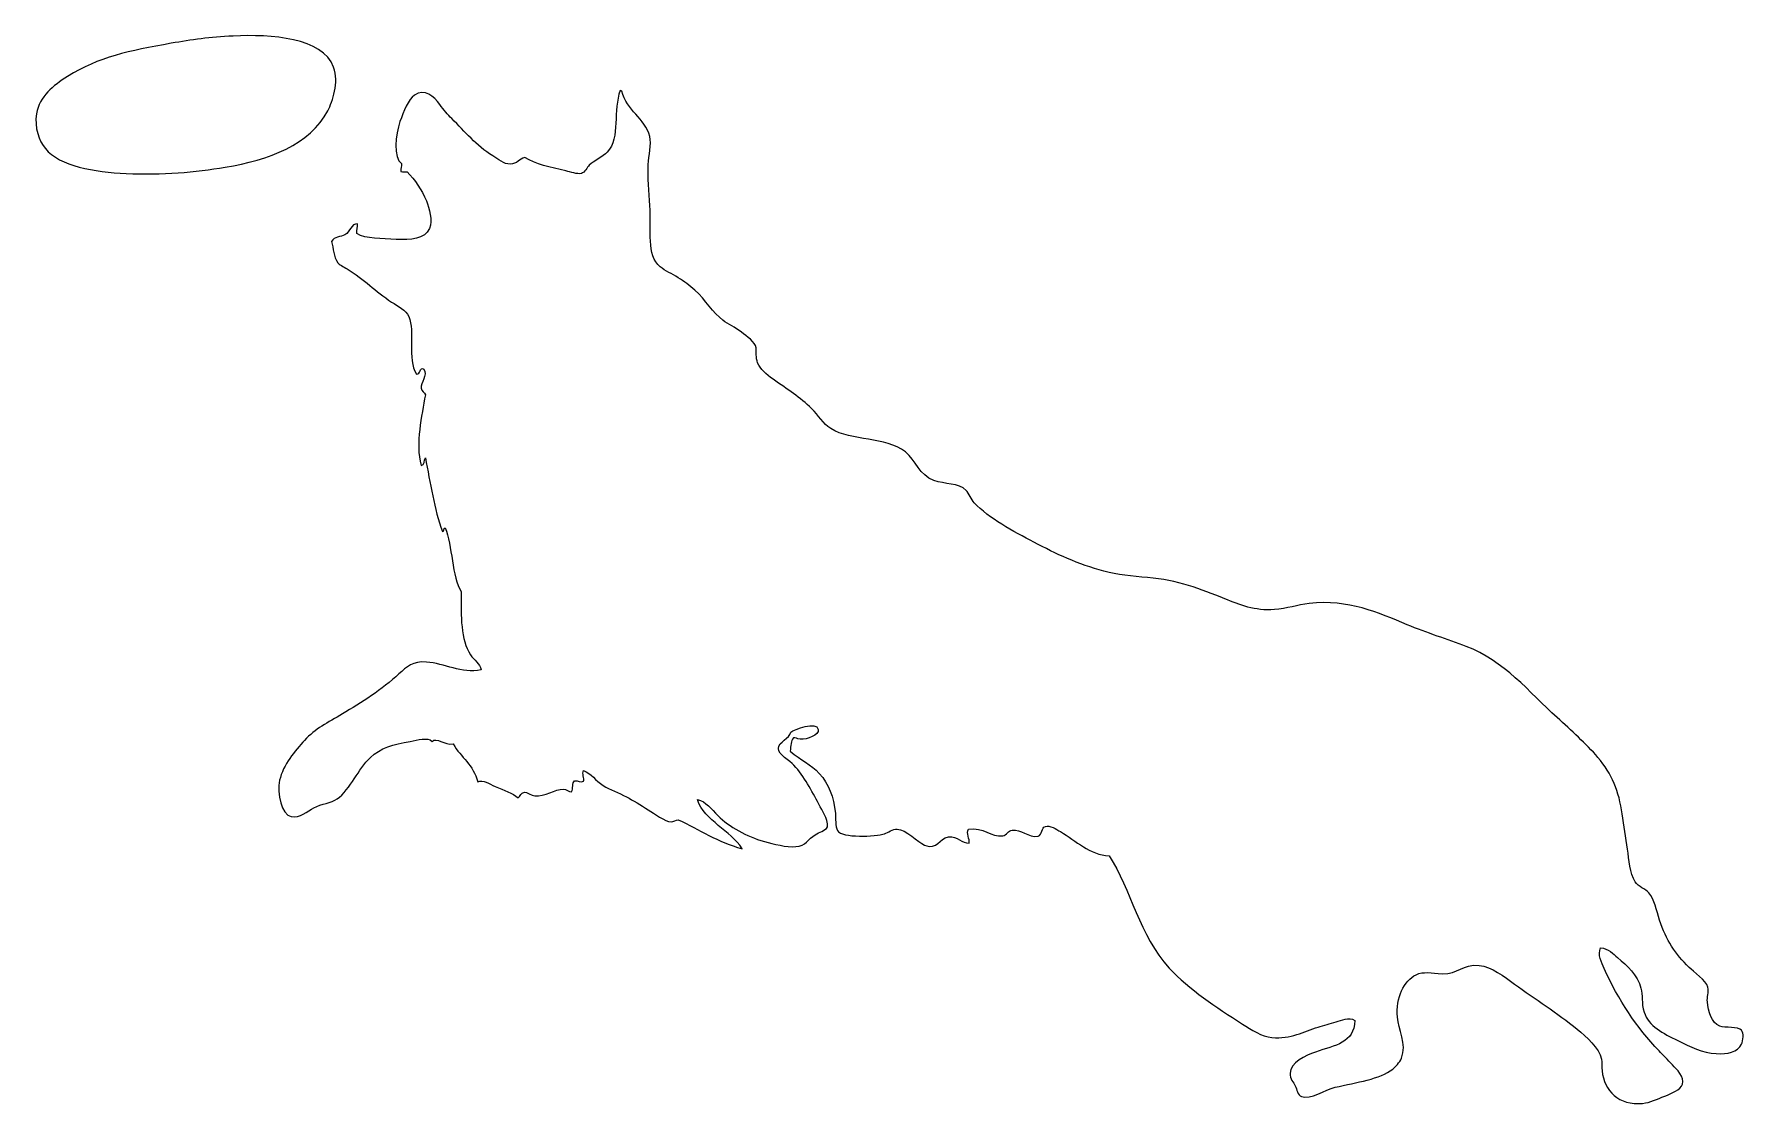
# Model space of a CAD drawing. Header units: centimetres. Extents: x -10.3 to 10.7, y -7.5 to 5.6.
import ezdxf

# ---------------------------------------------------------------- set-up
doc = ezdxf.new("R2010")
doc.units = ezdxf.units.CM
doc.header["$MEASUREMENT"] = 0
doc.layers.add('Layer 1', color=7, linetype='Continuous')

msp = doc.modelspace()

# ---------------------------------------------------------------- linework, layer by layer
at = {"layer": 'Layer 1'}
for points, knots in [([(-7.84, 5.61988), (-7.36978, 5.64226), (-6.7419, 5.60057), (-6.6081, 5.23888), (-6.6081, 5.23888), (-6.53899, 5.05206), (-6.61956, 4.8169), (-6.67795, 4.70548), (-6.67795, 4.70548), (-6.89546, 4.29051), (-7.40397, 4.09937), (-7.93525, 4.01333), (-7.93525, 4.01333), (-8.3026, 3.95383), (-8.70315, 3.91676), (-9.1481, 3.93713), (-9.1481, 3.93713), (-9.53667, 3.95491), (-9.96236, 4.02629), (-10.1387, 4.24193), (-10.1387, 4.24193), (-10.21546, 4.3358), (-10.27536, 4.50305), (-10.24665, 4.66738), (-10.24665, 4.66738), (-10.20913, 4.88217), (-10.04406, 5.01335), (-9.86565, 5.12458), (-9.86565, 5.12458), (-9.48288, 5.36321), (-9.11722, 5.43914), (-8.59565, 5.53098), (-8.59565, 5.53098), (-8.34903, 5.5744), (-8.11996, 5.60655), (-7.84, 5.61988)], [0, 0, 0, 0, 0.1, 0.1, 0.1, 0.1, 0.2, 0.2, 0.2, 0.2, 0.3, 0.3, 0.3, 0.3, 0.4, 0.4, 0.4, 0.4, 0.5, 0.5, 0.5, 0.5, 0.6, 0.6, 0.6, 0.6, 0.7, 0.7, 0.7, 0.7, 0.8, 0.8, 0.8, 0.8, 1, 1, 1, 1]), ([(-3.09655, 4.95313), (-3.08628, 4.95493), (-3.08562, 4.94712), (-3.0775, 4.94678), (-3.0775, 4.94678), (-3.01908, 4.7026), (-2.79572, 4.62026), (-2.7346, 4.38798), (-2.7346, 4.38798), (-2.71068, 4.29704), (-2.74693, 4.15322), (-2.75365, 4.04508), (-2.75365, 4.04508), (-2.76307, 3.8935), (-2.74526, 3.71477), (-2.7346, 3.54343), (-2.7346, 3.54343), (-2.71587, 3.24215), (-2.77722, 2.93322), (-2.6076, 2.79413), (-2.6076, 2.79413), (-2.54624, 2.74381), (-2.45986, 2.70862), (-2.38535, 2.66078), (-2.38535, 2.66078), (-2.31516, 2.61572), (-2.24396, 2.56497), (-2.18215, 2.50838), (-2.18215, 2.50838), (-2.05097, 2.38829), (-1.95659, 2.2289), (-1.83925, 2.14008), (-1.83925, 2.14008), (-1.77511, 2.09153), (-1.68981, 2.05525), (-1.61065, 1.99403), (-1.61065, 1.99403), (-1.54744, 1.94513), (-1.44552, 1.87293), (-1.43285, 1.80353), (-1.43285, 1.80353), (-1.42576, 1.76479), (-1.43886, 1.67685), (-1.4138, 1.61938), (-1.4138, 1.61938), (-1.34935, 1.47148), (-1.1172, 1.3516), (-0.97565, 1.24473), (-0.97565, 1.24473), (-0.89786, 1.18599), (-0.82015, 1.12471), (-0.7534, 1.06058), (-0.7534, 1.06058), (-0.6682, 0.97874), (-0.61553, 0.87206), (-0.51845, 0.81293), (-0.51845, 0.81293), (-0.25831, 0.6545), (0.15155, 0.72197), (0.39595, 0.52718), (0.39595, 0.52718), (0.52626, 0.42333), (0.56629, 0.24333), (0.7452, 0.17793), (0.7452, 0.17793), (0.87728, 0.12964), (1.05074, 0.14988), (1.1389, 0.05728), (1.1389, 0.05728), (1.17517, 0.01915), (1.20028, -0.05096), (1.2405, -0.09512), (1.2405, -0.09512), (1.41494, -0.28665), (1.72067, -0.44448), (1.97075, -0.57769), (1.97075, -0.57769), (2.24105, -0.7217), (2.51219, -0.846), (2.828, -0.93329), (2.828, -0.93329), (2.99376, -0.97909), (3.17265, -0.99444), (3.3614, -1.00949), (3.3614, -1.00949), (3.7311, -1.03899), (4.01447, -1.15221), (4.30755, -1.26984), (4.30755, -1.26984), (4.49265, -1.34416), (4.67429, -1.42057), (4.91715, -1.40319), (4.91715, -1.40319), (5.06373, -1.39271), (5.20205, -1.3426), (5.3426, -1.32699), (5.3426, -1.32699), (5.82406, -1.27352), (6.19093, -1.44193), (6.54275, -1.58734), (6.54275, -1.58734), (6.78611, -1.68796), (7.03519, -1.76742), (7.26662, -1.85404), (7.26662, -1.85404), (7.71919, -2.02348), (8.04275, -2.41594), (8.37787, -2.72399), (8.37787, -2.72399), (8.55218, -2.88422), (8.73411, -3.04329), (8.87952, -3.21294), (8.87952, -3.21294), (9.05348, -3.41588), (9.13527, -3.62588), (9.17797, -3.90509), (9.17797, -3.90509), (9.19932, -4.04463), (9.22041, -4.19476), (9.24147, -4.33686), (9.24147, -4.33686), (9.2602, -4.46344), (9.27026, -4.62631), (9.33672, -4.73691), (9.33672, -4.73691), (9.37347, -4.79808), (9.46203, -4.8229), (9.50182, -4.87026), (9.50182, -4.87026), (9.57056, -4.9521), (9.59453, -5.08404), (9.63517, -5.20681), (9.63517, -5.20681), (9.71608, -5.45129), (9.82408, -5.6153), (9.99712, -5.78469), (9.99712, -5.78469), (10.04586, -5.83239), (10.20733, -5.94521), (10.22572, -6.02596), (10.22572, -6.02596), (10.23998, -6.08856), (10.21469, -6.15058), (10.2194, -6.20379), (10.2194, -6.20379), (10.22972, -6.32068), (10.27388, -6.46668), (10.3718, -6.50221), (10.3718, -6.50221), (10.43641, -6.52571), (10.5958, -6.50562), (10.6385, -6.55304), (10.6385, -6.55304), (10.66607, -6.58363), (10.66133, -6.68195), (10.6385, -6.72446), (10.6385, -6.72446), (10.58807, -6.81828), (10.46935, -6.84895), (10.32732, -6.83876), (10.32732, -6.83876), (10.15783, -6.82662), (10.0094, -6.75642), (9.85742, -6.68001), (9.85742, -6.68001), (9.67705, -6.58931), (9.49896, -6.50303), (9.44467, -6.33076), (9.44467, -6.33076), (9.4098, -6.22008), (9.42879, -6.12166), (9.40657, -6.03866), (9.40657, -6.03866), (9.36294, -5.87562), (9.23901, -5.76249), (9.12082, -5.66401), (9.12082, -5.66401), (9.06632, -5.61858), (9.00742, -5.55426), (8.91127, -5.54336), (8.91127, -5.54336), (8.87256, -5.62771), (8.92318, -5.72523), (8.95572, -5.79736), (8.95572, -5.79736), (9.13188, -6.18796), (9.34759, -6.5107), (9.62882, -6.80701), (9.62882, -6.80701), (9.677, -6.85776), (9.73315, -6.91261), (9.79392, -6.97843), (9.79392, -6.97843), (9.83948, -7.0278), (9.94579, -7.12668), (9.91457, -7.21341), (9.91457, -7.21341), (9.88856, -7.28564), (9.78506, -7.32454), (9.69867, -7.35946), (9.69867, -7.35946), (9.60323, -7.39804), (9.52026, -7.43868), (9.42565, -7.44836), (9.42565, -7.44836), (9.13694, -7.47791), (8.95337, -7.29355), (8.93032, -7.04831), (8.93032, -7.04831), (8.9259, -7.00106), (8.93299, -6.95031), (8.924, -6.90861), (8.924, -6.90861), (8.89339, -6.76671), (8.74054, -6.63358), (8.62555, -6.54031), (8.62555, -6.54031), (8.38203, -6.3428), (8.10689, -6.16852), (7.8572, -5.98786), (7.8572, -5.98786), (7.73245, -5.89758), (7.57452, -5.77593), (7.4254, -5.75926), (7.4254, -5.75926), (7.21908, -5.73619), (7.17, -5.87128), (6.97455, -5.86086), (6.97455, -5.86086), (6.83421, -5.85337), (6.7432, -5.82927), (6.6507, -5.87353), (6.6507, -5.87353), (6.50462, -5.94354), (6.40329, -6.15245), (6.4221, -6.39426), (6.4221, -6.39426), (6.43279, -6.53168), (6.54301, -6.72708), (6.4729, -6.89591), (6.4729, -6.89591), (6.45197, -6.94631), (6.39816, -7.00278), (6.36495, -7.02926), (6.36495, -7.02926), (6.21009, -7.15266), (5.92527, -7.1883), (5.6601, -7.25148), (5.6601, -7.25148), (5.54122, -7.27982), (5.35387, -7.40642), (5.24732, -7.36578), (5.24732, -7.36578), (5.20213, -7.34853), (5.19189, -7.27577), (5.17112, -7.23243), (5.17112, -7.23243), (5.15236, -7.19325), (5.10569, -7.14734), (5.10765, -7.08003), (5.10765, -7.08003), (5.11146, -6.94774), (5.29865, -6.86143), (5.4188, -6.81965), (5.4188, -6.81965), (5.66052, -6.73559), (5.89402, -6.71189), (5.9014, -6.4323), (5.9014, -6.4323), (5.82454, -6.3861), (5.74032, -6.43169), (5.67277, -6.45135), (5.67277, -6.45135), (5.5989, -6.47286), (5.52198, -6.49286), (5.45055, -6.51485), (5.45055, -6.51485), (5.27846, -6.56779), (5.11657, -6.66468), (4.8854, -6.64185), (4.8854, -6.64185), (4.76057, -6.62952), (4.63444, -6.54893), (4.52345, -6.47675), (4.52345, -6.47675), (4.19867, -6.26556), (3.87824, -6.06022), (3.6281, -5.79095), (3.6281, -5.79095), (3.26215, -5.39709), (3.15939, -4.82485), (2.8915, -4.41935), (2.8915, -4.41935), (2.6502, -4.40276), (2.49121, -4.23441), (2.29457, -4.1209), (2.29457, -4.1209), (2.24552, -4.09262), (2.16469, -4.04063), (2.11042, -4.05743), (2.11042, -4.05743), (2.05787, -4.07368), (2.07917, -4.15601), (2.02152, -4.17808), (2.02152, -4.17808), (1.89814, -4.1961), (1.81041, -4.0878), (1.70402, -4.10188), (1.70402, -4.10188), (1.65806, -4.10797), (1.63388, -4.16408), (1.58975, -4.17176), (1.58975, -4.17176), (1.44746, -4.19647), (1.3512, -4.05976), (1.17065, -4.08921), (1.17065, -4.08921), (1.13226, -4.14128), (1.19023, -4.21415), (1.17697, -4.26063), (1.17697, -4.26063), (1.08728, -4.27135), (1.04058, -4.16845), (0.92297, -4.18443), (0.92297, -4.18443), (0.80295, -4.20075), (0.79459, -4.35305), (0.63087, -4.28603), (0.63087, -4.28603), (0.55067, -4.25322), (0.40269, -4.09206), (0.29432, -4.08921), (0.29432, -4.08921), (0.24828, -4.08797), (0.18034, -4.13366), (0.14189, -4.14633), (0.14189, -4.14633), (0.03307, -4.18229), (-0.38286, -4.20184), (-0.43593, -4.10826), (-0.43593, -4.10826), (-0.46654, -4.05431), (-0.45461, -3.95792), (-0.46133, -3.89871), (-0.46133, -3.89871), (-0.48506, -3.68956), (-0.53914, -3.54031), (-0.65818, -3.40976), (-0.65818, -3.40976), (-0.76065, -3.29739), (-0.88715, -3.24757), (-1.01378, -3.13674), (-1.01378, -3.13674), (-1.01187, -3.07091), (-1.00508, -3.00995), (-0.97568, -2.97164), (-0.97568, -2.97164), (-0.94602, -2.9654), (-0.93491, -2.98852), (-0.89313, -2.99069), (-0.89313, -2.99069), (-0.80325, -2.9954), (-0.66075, -2.9382), (-0.67088, -2.87004), (-0.67088, -2.87004), (-0.68747, -2.75823), (-0.97399, -2.87515), (-1.00743, -2.90179), (-1.00743, -2.90179), (-1.0209, -2.98241), (-1.15777, -3.01871), (-1.15983, -3.10499), (-1.15983, -3.10499), (-1.16147, -3.17407), (-1.0182, -3.25578), (-0.96933, -3.30819), (-0.96933, -3.30819), (-0.83894, -3.44797), (-0.7529, -3.62175), (-0.66453, -3.78444), (-0.66453, -3.78444), (-0.61892, -3.86845), (-0.55801, -3.95565), (-0.55658, -4.06387), (-0.55658, -4.06387), (-0.59584, -4.11747), (-0.65363, -4.1248), (-0.70898, -4.15912), (-0.70898, -4.15912), (-0.79198, -4.21058), (-0.82714, -4.29699), (-0.94393, -4.30517), (-0.94393, -4.30517), (-1.06357, -4.31356), (-1.21672, -4.27379), (-1.33128, -4.2417), (-1.33128, -4.2417), (-1.55266, -4.17966), (-1.75647, -4.06475), (-1.90278, -3.9242), (-1.90278, -3.9242), (-1.98192, -3.84816), (-2.04536, -3.74915), (-2.15043, -3.72735), (-2.15043, -3.72735), (-2.11294, -3.86205), (-1.99774, -3.9555), (-1.89643, -4.04485), (-1.89643, -4.04485), (-1.79356, -4.13558), (-1.67206, -4.21138), (-1.60433, -4.33063), (-1.60433, -4.33063), (-1.9, -4.24742), (-2.12974, -4.09825), (-2.38538, -3.97503), (-2.38538, -3.97503), (-2.41485, -3.97487), (-2.4429, -4.00067), (-2.47428, -4.00043), (-2.47428, -4.00043), (-2.55045, -3.99987), (-2.68044, -3.90134), (-2.75368, -3.85438), (-2.75368, -3.85438), (-2.84803, -3.79387), (-2.93764, -3.73963), (-3.02038, -3.69563), (-3.02038, -3.69563), (-3.1165, -3.64449), (-3.22125, -3.60935), (-3.30613, -3.55593), (-3.30613, -3.55593), (-3.39752, -3.49838), (-3.45342, -3.40819), (-3.54743, -3.37178), (-3.54743, -3.37178), (-3.56841, -3.413), (-3.53208, -3.46729), (-3.54743, -3.50513), (-3.54743, -3.50513), (-3.58339, -3.52595), (-3.61069, -3.4897), (-3.65538, -3.49878), (-3.65538, -3.49878), (-3.68769, -3.5236), (-3.67043, -3.59803), (-3.69348, -3.63213), (-3.69348, -3.63213), (-3.72594, -3.6338), (-3.76047, -3.60199), (-3.79508, -3.60038), (-3.79508, -3.60038), (-3.89268, -3.59578), (-4.02133, -3.69952), (-4.14433, -3.68293), (-4.14433, -3.68293), (-4.18185, -3.67788), (-4.24313, -3.63597), (-4.27133, -3.63848), (-4.27133, -3.63848), (-4.31012, -3.64195), (-4.32382, -3.69055), (-4.34753, -3.70833), (-4.34753, -3.70833), (-4.4178, -3.64613), (-4.51644, -3.61496), (-4.62693, -3.56863), (-4.62693, -3.56863), (-4.708, -3.53463), (-4.77155, -3.47928), (-4.84283, -3.51148), (-4.84283, -3.51148), (-4.88963, -3.30428), (-5.05177, -3.21242), (-5.14128, -3.04793), (-5.14128, -3.04793), (-5.25307, -3.06251), (-5.34718, -2.96226), (-5.40163, -3.01618), (-5.40163, -3.01618), (-5.45867, -2.95874), (-5.57803, -3.00176), (-5.66833, -3.01618), (-5.66833, -3.01618), (-5.87598, -3.04936), (-6.03607, -3.09815), (-6.15728, -3.21303), (-6.15728, -3.21303), (-6.23348, -3.28526), (-6.29171, -3.38258), (-6.35413, -3.47338), (-6.35413, -3.47338), (-6.41446, -3.56112), (-6.48542, -3.66891), (-6.56368, -3.72103), (-6.56368, -3.72103), (-6.63557, -3.76889), (-6.75757, -3.78104), (-6.84943, -3.82895), (-6.84943, -3.82895), (-6.92947, -3.87073), (-7.02353, -3.9577), (-7.12883, -3.9369), (-7.12883, -3.9369), (-7.24427, -3.91415), (-7.30361, -3.65411), (-7.26853, -3.4924), (-7.26853, -3.4924), (-7.22757, -3.30373), (-7.07975, -3.12783), (-6.96373, -3.00348), (-6.96373, -3.00348), (-6.83424, -2.86465), (-6.67904, -2.78422), (-6.50018, -2.67963), (-6.50018, -2.67963), (-6.27087, -2.54557), (-6.01261, -2.37845), (-5.80803, -2.19068), (-5.80803, -2.19068), (-5.71431, -2.10466), (-5.63724, -2.03153), (-5.47148, -2.04463), (-5.47148, -2.04463), (-5.24232, -2.06273), (-5.04714, -2.18915), (-4.79838, -2.13988), (-4.79838, -2.13988), (-4.81521, -2.06111), (-4.88712, -2.02508), (-4.93173, -1.95573), (-4.93173, -1.95573), (-5.0537, -1.76602), (-5.04719, -1.49438), (-5.04603, -1.18106), (-5.04603, -1.18106), (-5.1611, -1.00818), (-5.14954, -0.61268), (-5.24288, -0.39998), (-5.24288, -0.39998), (-5.2664, -0.40183), (-5.24574, -0.44795), (-5.27463, -0.44443), (-5.27463, -0.44443), (-5.37652, -0.1759), (-5.42182, 0.14922), (-5.48418, 0.45727), (-5.48418, 0.45727), (-5.50429, 0.42869), (-5.48733, 0.36305), (-5.53498, 0.36202), (-5.53498, 0.36202), (-5.61086, 0.63639), (-5.52569, 0.96916), (-5.48418, 1.22562), (-5.48418, 1.22562), (-5.49066, 1.25856), (-5.53085, 1.2669), (-5.53498, 1.30817), (-5.53498, 1.30817), (-5.54175, 1.37585), (-5.45222, 1.46367), (-5.50323, 1.54312), (-5.50323, 1.54312), (-5.55662, 1.56963), (-5.54141, 1.47655), (-5.59213, 1.47962), (-5.59213, 1.47962), (-5.71162, 1.67025), (-5.60602, 2.00355), (-5.68738, 2.18447), (-5.68738, 2.18447), (-5.72281, 2.26329), (-5.8206, 2.31115), (-5.89693, 2.36227), (-5.89693, 2.36227), (-6.09727, 2.49641), (-6.23123, 2.63794), (-6.44303, 2.76867), (-6.44303, 2.76867), (-6.48719, 2.79592), (-6.54151, 2.82328), (-6.55733, 2.84487), (-6.55733, 2.84487), (-6.60734, 2.91305), (-6.6112, 3.02148), (-6.63353, 3.10522), (-6.63353, 3.10522), (-6.59879, 3.1652), (-6.5236, 3.15644), (-6.46843, 3.18777), (-6.46843, 3.18777), (-6.40477, 3.22394), (-6.39109, 3.32382), (-6.31603, 3.32112), (-6.31603, 3.32112), (-6.31344, 3.27619), (-6.32733, 3.24775), (-6.32238, 3.20047), (-6.32238, 3.20047), (-6.21221, 3.13377), (-6.01758, 3.14234), (-5.83978, 3.13062), (-5.83978, 3.13062), (-5.67039, 3.11945), (-5.48844, 3.13205), (-5.43338, 3.26397), (-5.43338, 3.26397), (-5.39099, 3.36549), (-5.4355, 3.50934), (-5.47148, 3.60052), (-5.47148, 3.60052), (-5.52694, 3.74099), (-5.6152, 3.86251), (-5.70643, 3.95612), (-5.70643, 3.95612), (-5.72958, 3.96554), (-5.75765, 3.94657), (-5.78263, 3.96247), (-5.78263, 3.96247), (-5.78686, 4.00054), (-5.77689, 4.02444), (-5.77628, 4.05772), (-5.77628, 4.05772), (-5.8751, 4.1272), (-5.85071, 4.41552), (-5.79533, 4.57207), (-5.79533, 4.57207), (-5.75054, 4.6987), (-5.69079, 4.84393), (-5.61753, 4.89592), (-5.61753, 4.89592), (-5.49331, 4.98408), (-5.37681, 4.881), (-5.30638, 4.78162), (-5.30638, 4.78162), (-5.25984, 4.71595), (-5.20777, 4.65761), (-5.16033, 4.61017), (-5.16033, 4.61017), (-4.9956, 4.44541), (-4.86328, 4.28053), (-4.65868, 4.15297), (-4.65868, 4.15297), (-4.59296, 4.11199), (-4.52118, 4.05018), (-4.44278, 4.05137), (-4.44278, 4.05137), (-4.36224, 4.05259), (-4.33123, 4.11685), (-4.26498, 4.13392), (-4.26498, 4.13392), (-4.13682, 4.05222), (-3.95021, 4.01017), (-3.76333, 3.96882), (-3.76333, 3.96882), (-3.70589, 3.95612), (-3.62265, 3.92538), (-3.57283, 3.93707), (-3.57283, 3.93707), (-3.5288, 3.94742), (-3.5025, 4.01607), (-3.47758, 4.03867), (-3.47758, 4.03867), (-3.42048, 4.09045), (-3.30923, 4.13884), (-3.25533, 4.19742), (-3.25533, 4.19742), (-3.09121, 4.37573), (-3.19106, 4.71739), (-3.09655, 4.95313)], [0, 0, 0, 0, 0.00591716, 0.00591716, 0.00591716, 0.00591716, 0.01183432, 0.01183432, 0.01183432, 0.01183432, 0.01775148, 0.01775148, 0.01775148, 0.01775148, 0.02366864, 0.02366864, 0.02366864, 0.02366864, 0.0295858, 0.0295858, 0.0295858, 0.0295858, 0.03550296, 0.03550296, 0.03550296, 0.03550296, 0.04142012, 0.04142012, 0.04142012, 0.04142012, 0.04733728, 0.04733728, 0.04733728, 0.04733728, 0.05325444, 0.05325444, 0.05325444, 0.05325444, 0.0591716, 0.0591716, 0.0591716, 0.0591716, 0.06508876, 0.06508876, 0.06508876, 0.06508876, 0.07100592, 0.07100592, 0.07100592, 0.07100592, 0.07692308, 0.07692308, 0.07692308, 0.07692308, 0.08284024, 0.08284024, 0.08284024, 0.08284024, 0.0887574, 0.0887574, 0.0887574, 0.0887574, 0.09467456, 0.09467456, 0.09467456, 0.09467456, 0.10059172, 0.10059172, 0.10059172, 0.10059172, 0.10650888, 0.10650888, 0.10650888, 0.10650888, 0.11242604, 0.11242604, 0.11242604, 0.11242604, 0.1183432, 0.1183432, 0.1183432, 0.1183432, 0.12426036, 0.12426036, 0.12426036, 0.12426036, 0.13017751, 0.13017751, 0.13017751, 0.13017751, 0.13609467, 0.13609467, 0.13609467, 0.13609467, 0.14201183, 0.14201183, 0.14201183, 0.14201183, 0.14792899, 0.14792899, 0.14792899, 0.14792899, 0.15384615, 0.15384615, 0.15384615, 0.15384615, 0.15976331, 0.15976331, 0.15976331, 0.15976331, 0.16568047, 0.16568047, 0.16568047, 0.16568047, 0.17159763, 0.17159763, 0.17159763, 0.17159763, 0.17751479, 0.17751479, 0.17751479, 0.17751479, 0.18343195, 0.18343195, 0.18343195, 0.18343195, 0.18934911, 0.18934911, 0.18934911, 0.18934911, 0.19526627, 0.19526627, 0.19526627, 0.19526627, 0.20118343, 0.20118343, 0.20118343, 0.20118343, 0.20710059, 0.20710059, 0.20710059, 0.20710059, 0.21301775, 0.21301775, 0.21301775, 0.21301775, 0.21893491, 0.21893491, 0.21893491, 0.21893491, 0.22485207, 0.22485207, 0.22485207, 0.22485207, 0.23076923, 0.23076923, 0.23076923, 0.23076923, 0.23668639, 0.23668639, 0.23668639, 0.23668639, 0.24260355, 0.24260355, 0.24260355, 0.24260355, 0.24852071, 0.24852071, 0.24852071, 0.24852071, 0.25443787, 0.25443787, 0.25443787, 0.25443787, 0.26035503, 0.26035503, 0.26035503, 0.26035503, 0.26627219, 0.26627219, 0.26627219, 0.26627219, 0.27218935, 0.27218935, 0.27218935, 0.27218935, 0.27810651, 0.27810651, 0.27810651, 0.27810651, 0.28402367, 0.28402367, 0.28402367, 0.28402367, 0.28994083, 0.28994083, 0.28994083, 0.28994083, 0.29585799, 0.29585799, 0.29585799, 0.29585799, 0.30177515, 0.30177515, 0.30177515, 0.30177515, 0.30769231, 0.30769231, 0.30769231, 0.30769231, 0.31360947, 0.31360947, 0.31360947, 0.31360947, 0.31952663, 0.31952663, 0.31952663, 0.31952663, 0.32544379, 0.32544379, 0.32544379, 0.32544379, 0.33136095, 0.33136095, 0.33136095, 0.33136095, 0.33727811, 0.33727811, 0.33727811, 0.33727811, 0.34319527, 0.34319527, 0.34319527, 0.34319527, 0.34911243, 0.34911243, 0.34911243, 0.34911243, 0.35502959, 0.35502959, 0.35502959, 0.35502959, 0.36094675, 0.36094675, 0.36094675, 0.36094675, 0.36686391, 0.36686391, 0.36686391, 0.36686391, 0.37278107, 0.37278107, 0.37278107, 0.37278107, 0.37869822, 0.37869822, 0.37869822, 0.37869822, 0.38461538, 0.38461538, 0.38461538, 0.38461538, 0.39053254, 0.39053254, 0.39053254, 0.39053254, 0.3964497, 0.3964497, 0.3964497, 0.3964497, 0.40236686, 0.40236686, 0.40236686, 0.40236686, 0.40828402, 0.40828402, 0.40828402, 0.40828402, 0.41420118, 0.41420118, 0.41420118, 0.41420118, 0.42011834, 0.42011834, 0.42011834, 0.42011834, 0.4260355, 0.4260355, 0.4260355, 0.4260355, 0.43195266, 0.43195266, 0.43195266, 0.43195266, 0.43786982, 0.43786982, 0.43786982, 0.43786982, 0.44378698, 0.44378698, 0.44378698, 0.44378698, 0.44970414, 0.44970414, 0.44970414, 0.44970414, 0.4556213, 0.4556213, 0.4556213, 0.4556213, 0.46153846, 0.46153846, 0.46153846, 0.46153846, 0.46745562, 0.46745562, 0.46745562, 0.46745562, 0.47337278, 0.47337278, 0.47337278, 0.47337278, 0.47928994, 0.47928994, 0.47928994, 0.47928994, 0.4852071, 0.4852071, 0.4852071, 0.4852071, 0.49112426, 0.49112426, 0.49112426, 0.49112426, 0.49704142, 0.49704142, 0.49704142, 0.49704142, 0.50295858, 0.50295858, 0.50295858, 0.50295858, 0.50887574, 0.50887574, 0.50887574, 0.50887574, 0.5147929, 0.5147929, 0.5147929, 0.5147929, 0.52071006, 0.52071006, 0.52071006, 0.52071006, 0.52662722, 0.52662722, 0.52662722, 0.52662722, 0.53254438, 0.53254438, 0.53254438, 0.53254438, 0.53846154, 0.53846154, 0.53846154, 0.53846154, 0.5443787, 0.5443787, 0.5443787, 0.5443787, 0.55029586, 0.55029586, 0.55029586, 0.55029586, 0.55621302, 0.55621302, 0.55621302, 0.55621302, 0.56213018, 0.56213018, 0.56213018, 0.56213018, 0.56804734, 0.56804734, 0.56804734, 0.56804734, 0.5739645, 0.5739645, 0.5739645, 0.5739645, 0.57988166, 0.57988166, 0.57988166, 0.57988166, 0.58579882, 0.58579882, 0.58579882, 0.58579882, 0.59171598, 0.59171598, 0.59171598, 0.59171598, 0.59763314, 0.59763314, 0.59763314, 0.59763314, 0.6035503, 0.6035503, 0.6035503, 0.6035503, 0.60946746, 0.60946746, 0.60946746, 0.60946746, 0.61538462, 0.61538462, 0.61538462, 0.61538462, 0.62130178, 0.62130178, 0.62130178, 0.62130178, 0.62721893, 0.62721893, 0.62721893, 0.62721893, 0.63313609, 0.63313609, 0.63313609, 0.63313609, 0.63905325, 0.63905325, 0.63905325, 0.63905325, 0.64497041, 0.64497041, 0.64497041, 0.64497041, 0.65088757, 0.65088757, 0.65088757, 0.65088757, 0.65680473, 0.65680473, 0.65680473, 0.65680473, 0.66272189, 0.66272189, 0.66272189, 0.66272189, 0.66863905, 0.66863905, 0.66863905, 0.66863905, 0.67455621, 0.67455621, 0.67455621, 0.67455621, 0.68047337, 0.68047337, 0.68047337, 0.68047337, 0.68639053, 0.68639053, 0.68639053, 0.68639053, 0.69230769, 0.69230769, 0.69230769, 0.69230769, 0.69822485, 0.69822485, 0.69822485, 0.69822485, 0.70414201, 0.70414201, 0.70414201, 0.70414201, 0.71005917, 0.71005917, 0.71005917, 0.71005917, 0.71597633, 0.71597633, 0.71597633, 0.71597633, 0.72189349, 0.72189349, 0.72189349, 0.72189349, 0.72781065, 0.72781065, 0.72781065, 0.72781065, 0.73372781, 0.73372781, 0.73372781, 0.73372781, 0.73964497, 0.73964497, 0.73964497, 0.73964497, 0.74556213, 0.74556213, 0.74556213, 0.74556213, 0.75147929, 0.75147929, 0.75147929, 0.75147929, 0.75739645, 0.75739645, 0.75739645, 0.75739645, 0.76331361, 0.76331361, 0.76331361, 0.76331361, 0.76923077, 0.76923077, 0.76923077, 0.76923077, 0.77514793, 0.77514793, 0.77514793, 0.77514793, 0.78106509, 0.78106509, 0.78106509, 0.78106509, 0.78698225, 0.78698225, 0.78698225, 0.78698225, 0.79289941, 0.79289941, 0.79289941, 0.79289941, 0.79881657, 0.79881657, 0.79881657, 0.79881657, 0.80473373, 0.80473373, 0.80473373, 0.80473373, 0.81065089, 0.81065089, 0.81065089, 0.81065089, 0.81656805, 0.81656805, 0.81656805, 0.81656805, 0.82248521, 0.82248521, 0.82248521, 0.82248521, 0.82840237, 0.82840237, 0.82840237, 0.82840237, 0.83431953, 0.83431953, 0.83431953, 0.83431953, 0.84023669, 0.84023669, 0.84023669, 0.84023669, 0.84615385, 0.84615385, 0.84615385, 0.84615385, 0.85207101, 0.85207101, 0.85207101, 0.85207101, 0.85798817, 0.85798817, 0.85798817, 0.85798817, 0.86390533, 0.86390533, 0.86390533, 0.86390533, 0.86982249, 0.86982249, 0.86982249, 0.86982249, 0.87573964, 0.87573964, 0.87573964, 0.87573964, 0.8816568, 0.8816568, 0.8816568, 0.8816568, 0.88757396, 0.88757396, 0.88757396, 0.88757396, 0.89349112, 0.89349112, 0.89349112, 0.89349112, 0.89940828, 0.89940828, 0.89940828, 0.89940828, 0.90532544, 0.90532544, 0.90532544, 0.90532544, 0.9112426, 0.9112426, 0.9112426, 0.9112426, 0.91715976, 0.91715976, 0.91715976, 0.91715976, 0.92307692, 0.92307692, 0.92307692, 0.92307692, 0.92899408, 0.92899408, 0.92899408, 0.92899408, 0.93491124, 0.93491124, 0.93491124, 0.93491124, 0.9408284, 0.9408284, 0.9408284, 0.9408284, 0.94674556, 0.94674556, 0.94674556, 0.94674556, 0.95266272, 0.95266272, 0.95266272, 0.95266272, 0.95857988, 0.95857988, 0.95857988, 0.95857988, 0.96449704, 0.96449704, 0.96449704, 0.96449704, 0.9704142, 0.9704142, 0.9704142, 0.9704142, 0.97633136, 0.97633136, 0.97633136, 0.97633136, 0.98224852, 0.98224852, 0.98224852, 0.98224852, 0.98816568, 0.98816568, 0.98816568, 0.98816568, 1, 1, 1, 1])]:
    msp.add_open_spline(points, degree=3, knots=knots, dxfattribs=at)

doc.saveas('drawing.dxf')
